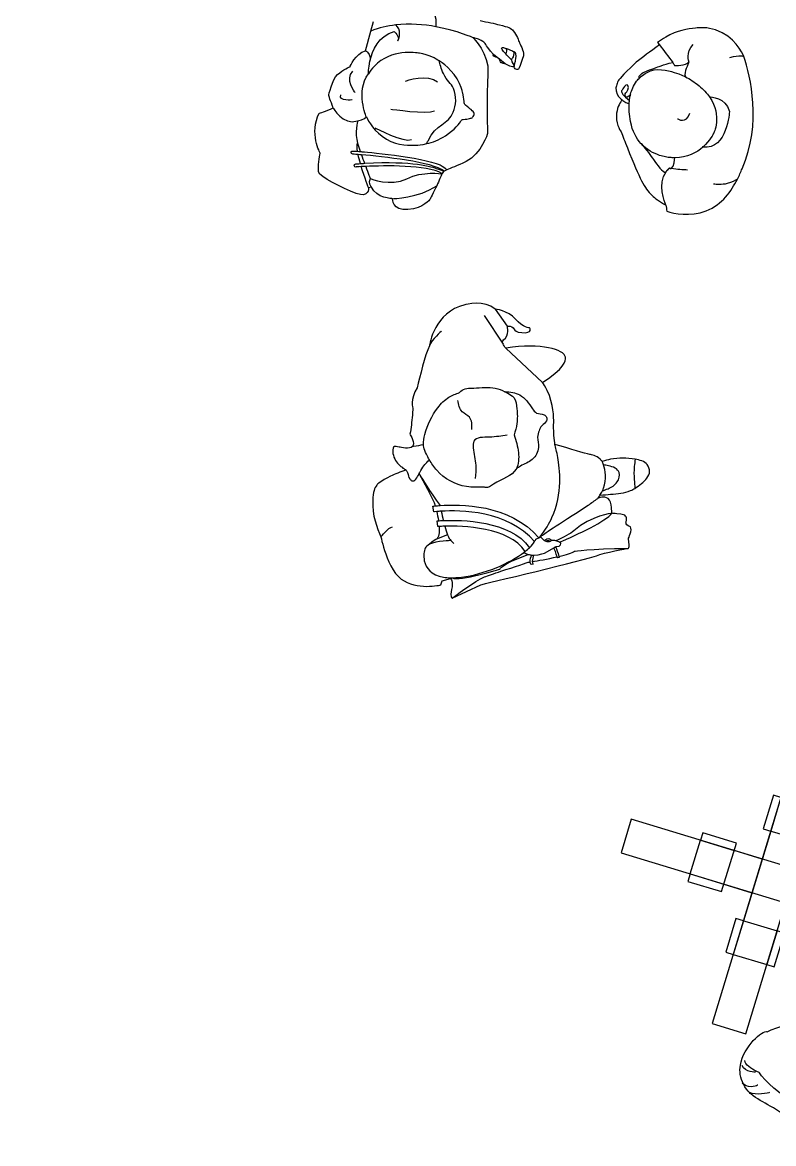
# Model space of a CAD drawing. Header units: millimetres. Extents: x 13722 to 114356, y -17117 to 61088.
# Drawn here: x 67890 to 69813, y 15059 to 17929 of the extents above; entities that cross this region are included whole.
import ezdxf

# ---------------------------------------------------------------- set-up
doc = ezdxf.new("R2010")
doc.units = ezdxf.units.MM
for name, color, linetype in [('01', 3, 'Continuous'), ('02', 250, 'Continuous'), ('03', 8, 'Continuous'), ('Toffu_Outline', 8, 'Continuous')]:
    doc.layers.add(name, color=color, linetype=linetype)

# ---------------------------------------------------------------- blocks, each defined once
blk = doc.blocks.new('2r2')
at = {"layer": 'Toffu_Outline'}
for points in [[(88457.7, -4532), (88489, -4575.9)], [(88430.2, -4548.7), (88478.2, -4621.5), (88478.2, -4621.5)], [(88485.3, -4631.7), (88579.2, -4719.6)], [(88344.9, -5124.7), (88352.6, -5131.7)]]:
    blk.add_lwpolyline(points, dxfattribs=at)
for points, knots in [([(88478.2, -4621.5), (88476.2, -4617.1), (88476.3, -4613.4), (88479.7, -4610.9), (88495.6, -4599.6), (88489, -4575.9), (88489, -4575.9), (88513.8, -4573.8), (88496.7, -4590.2), (88526.3, -4592.3), (88555.9, -4594.4), (88546.4, -4580.4), (88546.4, -4580.4), (88546.4, -4580.4), (88529.8, -4580), (88510.2, -4557.5), (88490.6, -4535), (88457.7, -4532), (88457.7, -4532), (88431.9, -4507.4), (88380.7, -4520.8), (88380.7, -4520.8), (88302.8, -4539.2), (88290.1, -4623.3), (88289.7, -4625.9)], [0, 0, 0, 0, 1, 1, 1, 2, 2, 2, 3, 3, 3, 4, 4, 4, 5, 5, 5, 6, 6, 6, 7, 7, 7, 8, 8, 8, 8]), ([(88320.8, -4588.2), (88320.8, -4588.2), (88296.1, -4610), (88289.7, -4625.9), (88289.8, -4625.9), (88289.7, -4625.9), (88289.7, -4626)], [0, 0, 0, 0, 1, 1, 1, 2, 2, 2, 2]), ([(88726.8, -5008.1), (88735.7, -5007.4), (88744.6, -5006.7), (88753.7, -5005.9), (88771.3, -5004.6), (88789.3, -5003.2), (88804.8, -4996.6), (88808.6, -4995), (88812.3, -4993.1), (88815.8, -4990.9), (88821.4, -4987.5), (88826.8, -4983.4), (88832.3, -4978.8), (88842.5, -4970.2), (88853, -4959.9), (88853.3, -4947.8), (88853.5, -4941.6), (88851.1, -4935), (88847.2, -4930.2), (88840.2, -4921.3), (88828.3, -4918.2), (88816.6, -4916.1), (88816.5, -4916.1), (88816.4, -4916.1), (88816.4, -4916.1), (88794.8, -4912.4), (88774.1, -4912.5), (88753.7, -4916.5), (88746.5, -4917.9), (88739.3, -4919.8), (88732.1, -4921.7), (88732.1, -4921.7), (88731.9, -4921.7), (88731.9, -4921.7), (88730.8, -4920.3), (88729, -4918.3), (88726.7, -4916.2), (88716.3, -4907.1), (88704.5, -4904.8), (88700.3, -4904), (88686, -4900.9), (88654.3, -4891.5), (88611.1, -4878.5), (88610.2, -4873.1), (88609.1, -4864.9), (88608.4, -4854.9), (88607.3, -4839.6), (88607.9, -4830.1), (88607.9, -4822.2), (88608, -4810.7), (88608, -4775.1), (88591.3, -4740.2), (88586.8, -4730.8), (88582.1, -4723.7), (88579.2, -4719.6), (88634.3, -4684), (88639.5, -4665.5), (88638, -4655.2), (88634.8, -4634.9), (88577.1, -4618.1), (88485.3, -4631.7), (88482.2, -4628.1), (88479.7, -4624.6), (88478.2, -4621.5)], [0, 0, 0, 0, 1, 1, 1, 2, 2, 2, 3, 3, 3, 4, 4, 4, 5, 5, 5, 6, 6, 6, 7, 7, 7, 8, 8, 8, 9, 9, 9, 10, 10, 10, 11, 11, 11, 12, 12, 12, 13, 13, 13, 14, 14, 14, 15, 15, 15, 16, 16, 16, 17, 17, 17, 18, 18, 18, 19, 19, 19, 20, 20, 20, 21, 21, 21, 21]), ([(88289.7, -4626), (88278.6, -4649.6), (88264.9, -4706.5), (88258.8, -4733.3), (88239.2, -4763), (88247.4, -4786.4), (88247.4, -4786.4), (88247.1, -4792), (88246.7, -4797.6), (88246.2, -4803.2), (88244.8, -4820.4), (88242.7, -4836.7), (88240.1, -4852), (88241.1, -4853.8), (88253.8, -4876.2), (88246.5, -4884.1), (88239.8, -4891.2), (88216.8, -4886.1), (88212, -4885.1), (88205.6, -4883.7), (88203.3, -4883.1), (88200.4, -4884), (88193.1, -4886.1), (88195.6, -4904.4), (88200.9, -4915.5), (88206.3, -4927), (88216.3, -4934.4), (88222.1, -4938.8), (88225.1, -4941), (88227.7, -4942.6), (88229.6, -4943.7), (88215, -4948.9), (88202, -4954.4), (88190.5, -4959.9), (88163.3, -4973), (88157.6, -4979.7), (88155.3, -4982.6), (88149.8, -4989.7), (88145.3, -5000), (88144.6, -5021.8), (88143.4, -5059.1), (88154.9, -5092.1), (88165.8, -5115.2), (88167.1, -5121.5), (88169.2, -5130.7), (88172.6, -5141.6), (88178.6, -5160.9), (88189.7, -5196.4), (88210.6, -5216.9), (88246.6, -5252.1), (88309.1, -5240.1), (88319, -5238.1), (88320.2, -5234.5), (88321.4, -5231), (88322.6, -5227.5), (88322.6, -5227.5), (88343.7, -5221.3), (88343.7, -5221.3), (88343.7, -5221.3), (88352, -5229.3), (88346.5, -5249.6), (88340.9, -5270), (88348.2, -5272.1), (88348.2, -5272.1), (88348.2, -5272.1), (88421.5, -5237.4), (88421.5, -5237.4), (88421.5, -5237.4), (88699.8, -5171.5), (88717.6, -5163.5), (88735.3, -5155.4), (88797.8, -5144.5), (88797.8, -5144.5), (88797.8, -5144.5), (88804.6, -5147.3), (88799, -5119.1), (88799, -5119.1), (88810.2, -5096.9), (88804.2, -5089.7), (88795.2, -5085.6), (88793, -5081.8), (88792.8, -5079), (88792.6, -5076.2), (88794.5, -5074.6), (88794.4, -5070.1), (88794.4, -5069), (88794.2, -5064.8), (88791.9, -5061.7), (88789.9, -5058.9), (88786.5, -5057.3), (88769.4, -5055.7), (88764, -5055.1), (88759.5, -5054.8), (88756.3, -5054.7), (88756.5, -5051), (88756.7, -5045.7), (88755.7, -5039.5), (88754.3, -5030.1), (88753, -5021.8), (88746.9, -5017), (88737.2, -5009.5), (88722.2, -5015.8), (88721, -5016.4), (88721.2, -5016), (88721.5, -5015.6), (88721.8, -5015.2), (88722.1, -5014.8), (88722.4, -5014.4), (88722.6, -5014)], [0, 0, 0, 0, 1, 1, 1, 2, 2, 2, 3, 3, 3, 4, 4, 4, 5, 5, 5, 6, 6, 6, 7, 7, 7, 8, 8, 8, 9, 9, 9, 10, 10, 10, 11, 11, 11, 12, 12, 12, 13, 13, 13, 14, 14, 14, 15, 15, 15, 16, 16, 16, 17, 17, 17, 18, 18, 18, 19, 19, 19, 20, 20, 20, 21, 21, 21, 22, 22, 22, 23, 23, 23, 24, 24, 24, 25, 25, 25, 26, 26, 26, 27, 27, 27, 28, 28, 28, 29, 29, 29, 30, 30, 30, 31, 31, 31, 32, 32, 32, 33, 33, 33, 34, 34, 34, 35, 35, 35, 36, 36, 36, 36]), ([(88366.6, -4745.8), (88367.6, -4744.5), (88368.8, -4743.2), (88370, -4742.1), (88378.7, -4734.4), (88391.2, -4734.5), (88403.2, -4734), (88422.6, -4733.2), (88440.9, -4730.9), (88458.4, -4734.6), (88466.8, -4736.4), (88475, -4739.5), (88483, -4743.4)], [0, 0, 0, 0, 1, 1, 1, 2, 2, 2, 3, 3, 3, 4, 4, 4, 4]), ([(88431, -4987.7), (88415.5, -4988.3), (88400, -4988.8), (88384.6, -4986.3), (88356, -4981.6), (88327.9, -4966.3), (88308.6, -4944.7), (88301.3, -4936.4), (88295.2, -4927.3), (88289.8, -4917.6), (88287.1, -4912.9), (88284.6, -4908), (88282.2, -4903.1), (88279.3, -4897.2), (88276.5, -4891.3), (88275.2, -4885.1), (88274.9, -4883.2), (88274.6, -4881.4), (88274.5, -4879.5), (88273.9, -4870.7), (88275.8, -4861.6), (88278.2, -4852.7), (88285, -4827.6), (88295.7, -4804.5), (88311.4, -4784.4), (88319.5, -4773.9), (88328.8, -4764.3), (88339.8, -4757.5), (88348.1, -4752.4), (88357.3, -4749), (88366.6, -4745.8)], [0, 0, 0, 0, 1, 1, 1, 2, 2, 2, 3, 3, 3, 4, 4, 4, 5, 5, 5, 6, 6, 6, 7, 7, 7, 8, 8, 8, 9, 9, 9, 10, 10, 10, 10]), ([(88483, -4743.4), (88483.1, -4743.3), (88483.1, -4743.3), (88483.1, -4743.3), (88496.7, -4744.1), (88509.9, -4745.7), (88520.9, -4751.6), (88534.5, -4759), (88544.5, -4773), (88553.7, -4787.1), (88556.7, -4791.5), (88559.5, -4796), (88564.2, -4798), (88569.6, -4800.5), (88577.5, -4799.9), (88583.2, -4802.5), (88586.3, -4803.8), (88588.8, -4806.1), (88589.9, -4809), (88590.9, -4811.7), (88590.7, -4814.9), (88589.6, -4817.6), (88587.4, -4823.2), (88581.3, -4826.3), (88577.2, -4830.7), (88574, -4834.3), (88572, -4838.8), (88570.3, -4843.4), (88568.4, -4848.7), (88566.9, -4854.1), (88566.8, -4859.6), (88566.5, -4868.5), (88569.5, -4877.5), (88568.9, -4886.6), (88568.2, -4897.9), (88561.9, -4909.3), (88553.2, -4916.8), (88544.2, -4924.5), (88532.8, -4928.2), (88522.7, -4933.9), (88519.1, -4935.9), (88515.7, -4938.1), (88512.4, -4940.5)], [0, 0, 0, 0, 1, 1, 1, 2, 2, 2, 3, 3, 3, 4, 4, 4, 5, 5, 5, 6, 6, 6, 7, 7, 7, 8, 8, 8, 9, 9, 9, 10, 10, 10, 11, 11, 11, 12, 12, 12, 13, 13, 13, 14, 14, 14, 14]), ([(88483.1, -4743.3), (88485.5, -4744.5), (88487.9, -4745.7), (88490.2, -4747), (88496, -4750.1), (88501.7, -4753.5), (88505.5, -4758.2), (88511.6, -4765.8), (88512.9, -4776.9), (88513.8, -4787.4), (88514.9, -4800.4), (88515.5, -4812.6), (88513.8, -4824.7), (88512.4, -4834.6), (88509.5, -4844.4), (88506.7, -4854.1)], [0, 0, 0, 0, 1, 1, 1, 2, 2, 2, 3, 3, 3, 4, 4, 4, 5, 5, 5, 5]), ([(88398.8, -4840.4), (88398.8, -4828.5), (88398.8, -4816.7), (88392.2, -4809), (88387.5, -4803.4), (88379.3, -4800.1), (88373.9, -4794.7), (88366.7, -4787.5), (88364.6, -4776.6), (88362.5, -4765.7)], [0, 0, 0, 0, 1, 1, 1, 2, 2, 2, 3, 3, 3, 3]), ([(88488.6, -4854.6), (88474.7, -4856.9), (88460.8, -4859.1), (88443.4, -4859.7), (88427.7, -4860.2), (88409, -4859.2), (88403.7, -4869.9), (88401.4, -4874.3), (88401.4, -4880.7), (88401.9, -4886.8), (88403.2, -4902.9), (88407.5, -4916.8), (88408.5, -4931.4), (88409.3, -4942.4), (88408.3, -4954), (88407.2, -4965.5)], [0, 0, 0, 0, 1, 1, 1, 2, 2, 2, 3, 3, 3, 4, 4, 4, 5, 5, 5, 5]), ([(88506.7, -4854.1), (88511.4, -4868.7), (88516.1, -4883.3), (88517.7, -4899.5), (88519.2, -4913.8), (88518.2, -4929.3), (88512.4, -4940.5), (88512.1, -4940.9), (88511.9, -4941.4), (88511.7, -4941.8), (88501.1, -4960), (88476.4, -4965.4), (88454.1, -4980.2), (88446.8, -4985), (88439.8, -4990.7), (88433.3, -4988.8), (88432.5, -4988.6), (88431.8, -4988.2), (88431, -4987.7)], [0, 0, 0, 0, 1, 1, 1, 2, 2, 2, 3, 3, 3, 4, 4, 4, 5, 5, 5, 6, 6, 6, 6]), ([(88570.2, -5117.5), (88587.5, -5097.4), (88597.6, -5078.7), (88603.4, -5065.8), (88632.1, -5002.9), (88623, -4941.4), (88618.2, -4911.6), (88615.9, -4897.4), (88613.1, -4886), (88611.1, -4878.5)], [0, 0, 0, 0, 1, 1, 1, 2, 2, 2, 3, 3, 3, 3]), ([(88274.5, -4879.5), (88266.1, -4880.9), (88257.7, -4882.3), (88249.5, -4883.6), (88248.5, -4883.8), (88247.5, -4883.9), (88246.5, -4884.1)], [0, 0, 0, 0, 1, 1, 1, 2, 2, 2, 2]), ([(88229.6, -4943.7), (88230.8, -4945.3), (88232.4, -4947.6), (88233.8, -4950.6), (88236.9, -4957.6), (88235.9, -4961.6), (88239.5, -4966.7), (88241, -4968.7), (88243, -4970.4), (88244.9, -4971.3), (88252.5, -4974.6), (88258.3, -4963.5), (88263.8, -4952.6), (88265.2, -4949.9), (88266.5, -4947.2), (88267.9, -4944.8), (88274.5, -4933), (88281.3, -4926.4), (88288.9, -4918.6), (88289.2, -4918.3), (88289.5, -4917.9), (88289.8, -4917.6)], [0, 0, 0, 0, 1, 1, 1, 2, 2, 2, 3, 3, 3, 4, 4, 4, 5, 5, 5, 6, 6, 6, 7, 7, 7, 7]), ([(88722.6, -5014), (88722.8, -5013.8), (88722.9, -5013.7), (88723, -5013.5), (88724.1, -5012), (88725.3, -5010.4), (88726.4, -5008.7), (88728.6, -5005.3), (88730.8, -5001.5), (88732.8, -4997.2), (88733.7, -4995.1), (88734.6, -4992.8), (88735.5, -4990.4), (88743.9, -4966.5), (88739.6, -4944.2), (88735.4, -4930.9), (88734.1, -4927), (88732.8, -4923.8), (88731.9, -4921.7)], [0, 0, 0, 0, 1, 1, 1, 2, 2, 2, 3, 3, 3, 4, 4, 4, 5, 5, 5, 6, 6, 6, 6]), ([(88732.8, -4997.2), (88737.5, -4995.6), (88742.2, -4993.8), (88746.9, -4991.8), (88755.9, -4987.8), (88764.7, -4983), (88770.4, -4974.5), (88775.3, -4967.3), (88778.1, -4957.6), (88775.6, -4950.4), (88772.4, -4940.6), (88759.6, -4935.6), (88747.8, -4932.9), (88743.5, -4932), (88739.4, -4931.4), (88735.4, -4930.9), (88735.4, -4930.9), (88735.3, -4931), (88735.3, -4931)], [0, 0, 0, 0, 1, 1, 1, 2, 2, 2, 3, 3, 3, 4, 4, 4, 5, 5, 5, 6, 6, 6, 6]), ([(88816.6, -4916.1), (88815.6, -4922.3), (88814.6, -4928.5), (88814, -4934.7), (88813, -4946), (88813.2, -4957.3), (88813.9, -4968.6), (88814.4, -4976.1), (88815.1, -4983.5), (88815.8, -4990.9)], [0, 0, 0, 0, 1, 1, 1, 2, 2, 2, 3, 3, 3, 3]), ([(88263.8, -4952.6), (88264.1, -4953.6), (88264.4, -4954.7), (88264.6, -4955.8), (88264.6, -4955.8), (88264.6, -4955.8), (88264.7, -4955.9)], [0, 0, 0, 0, 1, 1, 1, 2, 2, 2, 2]), ([(88264.6, -4955.8), (88264.6, -4955.8), (88264.6, -4955.8), (88264.7, -4955.9), (88264.8, -4956.1), (88265.1, -4956.6), (88265.6, -4957.5), (88271.1, -4967.2), (88299.1, -5016.6), (88304.6, -5036)], [0, 0, 0, 0, 1, 1, 1, 2, 2, 2, 3, 3, 3, 3]), ([(88559, -5127.1), (88490.6, -5046.7), (88367.3, -5046.3), (88320.1, -5049.4), (88315.4, -5049.7), (88311.4, -5050.1), (88308.4, -5050.4), (88303.9, -5050.9), (88301.4, -5051.2), (88301.2, -5051.3), (88301.2, -5051.3), (88299, -5036.7), (88299, -5036.7), (88299.6, -5036.6), (88301.5, -5036.3), (88304.6, -5036), (88307.7, -5035.6), (88312, -5035.2), (88317.3, -5034.8), (88365.5, -5031), (88495.8, -5030.1), (88570.2, -5117.5)], [0, 0, 0, 0, 1, 1, 1, 2, 2, 2, 3, 3, 3, 4, 4, 4, 5, 5, 5, 6, 6, 6, 7, 7, 7, 7]), ([(88559, -5127.1), (88560.4, -5124.9), (88561.6, -5122.7), (88562.5, -5120.5), (88564.5, -5120), (88567.3, -5119.2), (88570.2, -5117.5), (88571.7, -5116.6), (88573, -5115.7), (88574, -5114.9), (88575, -5114.1), (88575.8, -5113.3), (88576.3, -5112.8), (88576.6, -5112.4), (88576.9, -5112.1), (88576.9, -5112.1), (88578.8, -5110.1), (88614.6, -5086.6), (88696.1, -5034.1)], [0, 0, 0, 0, 1, 1, 1, 2, 2, 2, 3, 3, 3, 4, 4, 4, 5, 5, 5, 6, 6, 6, 6]), ([(88314.6, -5088.5), (88312.6, -5088.7), (88311.5, -5088.8), (88311.4, -5088.8), (88311.4, -5088.8), (88310, -5074.1), (88310, -5074.1), (88310.5, -5074.1), (88311.4, -5074), (88312.9, -5073.9), (88315.5, -5073.7), (88319.8, -5073.4), (88325.3, -5073.2), (88369.8, -5071.3), (88497.6, -5072.6), (88545.9, -5142.7)], [0, 0, 0, 0, 1, 1, 1, 2, 2, 2, 3, 3, 3, 4, 4, 4, 5, 5, 5, 5]), ([(88622.8, -5128.9), (88667.6, -5109.3), (88744.1, -5073.7), (88756.3, -5054.7), (88756.3, -5054.7), (88705.2, -5060.3), (88659.5, -5099.2), (88650.5, -5106.9), (88634.1, -5115.7), (88613.7, -5124.9)], [0, 0, 0, 0, 1, 1, 1, 2, 2, 2, 3, 3, 3, 3]), ([(88314.6, -5088.5), (88314.6, -5088.5), (88314.6, -5088.6), (88314.6, -5088.6), (88315.7, -5103.6), (88314.3, -5116.6), (88307.6, -5121.3)], [0, 0, 0, 0, 1, 1, 1, 2, 2, 2, 2]), ([(88534.7, -5152.5), (88492.9, -5089.4), (88374.3, -5086.6), (88329.1, -5087.9), (88322.6, -5088.1), (88317.6, -5088.3), (88314.6, -5088.6)], [0, 0, 0, 0, 1, 1, 1, 2, 2, 2, 2]), ([(88336.4, -5110), (88336.4, -5110), (88307.6, -5121.3), (88307.6, -5121.3), (88307.6, -5121.3), (88298.4, -5126), (88290.2, -5134), (88290.1, -5134), (88290, -5134.1), (88290, -5134.1), (88284.7, -5136.7), (88280.7, -5139.9), (88279, -5144), (88276.1, -5150.9), (88274, -5163.5), (88276.8, -5176.5)], [0, 0, 0, 0, 1, 1, 1, 2, 2, 2, 3, 3, 3, 4, 4, 4, 5, 5, 5, 5]), ([(88336.2, -5109.6), (88336.3, -5109.7), (88336.3, -5109.8), (88336.4, -5110), (88339.1, -5116.7), (88342, -5121.9), (88344.9, -5124.7), (88344.9, -5124.7), (88309.2, -5124.9), (88290, -5134.1)], [0, 0, 0, 0, 1, 1, 1, 2, 2, 2, 3, 3, 3, 3]), ([(88557.1, -5161.9), (88573.1, -5162.1), (88586.4, -5155.6), (88586.4, -5155.6), (88586.4, -5155.6), (88608.4, -5142.7), (88608.4, -5142.7), (88608.4, -5142.7), (88611, -5141.2), (88611, -5141.2), (88611.6, -5140.8), (88612.2, -5140.6), (88612.8, -5140.3), (88613.8, -5140), (88614.8, -5139.8), (88615.9, -5139.8), (88626.8, -5139.9), (88625.8, -5131), (88625.8, -5131), (88625.8, -5131), (88624.6, -5130.1), (88622.7, -5129), (88620.5, -5127.6), (88617.3, -5125.9), (88613.7, -5124.9), (88613.7, -5124.9), (88613.6, -5125), (88613.6, -5125), (88610.4, -5124.1), (88606.8, -5123.7), (88603.3, -5124.6), (88601.8, -5125), (88600.3, -5125.6), (88598.9, -5126.5), (88598.7, -5126.5), (88598.6, -5126.7), (88598.4, -5126.7), (88595.3, -5128.4), (88592.1, -5128.3), (88589, -5127.2), (88587.5, -5126.7), (88586, -5125.9), (88584.6, -5125), (88580.4, -5122.3), (88576.8, -5118.3), (88574.7, -5115.7)], [0, 0, 0, 0, 1, 1, 1, 2, 2, 2, 3, 3, 3, 4, 4, 4, 5, 5, 5, 6, 6, 6, 7, 7, 7, 8, 8, 8, 9, 9, 9, 10, 10, 10, 11, 11, 11, 12, 12, 12, 13, 13, 13, 14, 14, 14, 15, 15, 15, 15]), ([(88584.6, -5124.9), (88584.8, -5124.7), (88588.6, -5118.7), (88595.1, -5119.6), (88597.9, -5120), (88600.6, -5121.6), (88603.3, -5124.5)], [0, 0, 0, 0, 1, 1, 1, 2, 2, 2, 2]), ([(88598.4, -5126.6), (88596.7, -5125.1), (88595.3, -5124.6), (88594.4, -5124.5), (88591.6, -5124.1), (88589.6, -5126.4), (88589, -5127.2)], [0, 0, 0, 0, 1, 1, 1, 2, 2, 2, 2]), ([(88325.8, -5218.2), (88331.2, -5219.1), (88337.2, -5219.6), (88343.8, -5219.7), (88345.2, -5219.7), (88346.7, -5219.8), (88348.2, -5219.7), (88352.1, -5219.7), (88356.2, -5219.5), (88360.6, -5219.2), (88418.7, -5214.5), (88484.7, -5188.1), (88525.5, -5159.3)], [0, 0, 0, 0, 1, 1, 1, 2, 2, 2, 3, 3, 3, 4, 4, 4, 4]), ([(88348.1, -5219.9), (88365.9, -5230.4), (88471, -5197.1), (88471, -5197.1), (88471, -5197.1), (88468.5, -5188.1), (88542.8, -5159.8)], [0, 0, 0, 0, 1, 1, 1, 2, 2, 2, 2]), ([(88534.3, -5156.2), (88531.4, -5157.2), (88528.5, -5158.3), (88525.6, -5159.3), (88525.6, -5159.3), (88525.5, -5159.3), (88525.5, -5159.3)], [0, 0, 0, 0, 1, 1, 1, 2, 2, 2, 2]), ([(88525.6, -5159.3), (88527.7, -5157.8), (88529.8, -5156.2), (88531.9, -5154.6), (88532.8, -5153.9), (88533.7, -5153.2), (88534.7, -5152.5)], [0, 0, 0, 0, 1, 1, 1, 2, 2, 2, 2]), ([(88531.9, -5154.7), (88532.7, -5155.2), (88533.5, -5155.7), (88534.3, -5156.2), (88534.3, -5156.2), (88534.4, -5156.2), (88534.4, -5156.2), (88537.1, -5157.7), (88539.9, -5158.9), (88542.8, -5159.8), (88545.8, -5160.7), (88548.8, -5161.3), (88551.8, -5161.6), (88553.6, -5161.8), (88555.4, -5161.9), (88557.1, -5161.9)], [0, 0, 0, 0, 1, 1, 1, 2, 2, 2, 3, 3, 3, 4, 4, 4, 5, 5, 5, 5]), ([(88557.1, -5161.9), (88554.9, -5166.5), (88552.8, -5173), (88553.1, -5178.2), (88553.2, -5180.8), (88554, -5183.1), (88555.6, -5184.7), (88555.6, -5184.7), (88550.5, -5186), (88550.5, -5186), (88548.8, -5184.1), (88548, -5181.7), (88547.8, -5179.1), (88547.3, -5173.1), (88549.9, -5166), (88551.8, -5161.6)], [0, 0, 0, 0, 1, 1, 1, 2, 2, 2, 3, 3, 3, 4, 4, 4, 5, 5, 5, 5]), ([(88612.8, -5140.3), (88615.7, -5147), (88618.5, -5155.2), (88621.3, -5165.1), (88621.6, -5166), (88621.8, -5166.8), (88622, -5167.7), (88622, -5167.7), (88617.3, -5169), (88617.3, -5169), (88617, -5168), (88616.8, -5167.1), (88616.5, -5166.2), (88613.7, -5156.2), (88610.9, -5148.5), (88608.4, -5142.7)], [0, 0, 0, 0, 1, 1, 1, 2, 2, 2, 3, 3, 3, 4, 4, 4, 5, 5, 5, 5]), ([(88621.4, -5165.1), (88639.4, -5161), (88655, -5156.4), (88661, -5152), (88661, -5152), (88700.2, -5145.2), (88797.8, -5144.5)], [0, 0, 0, 0, 1, 1, 1, 2, 2, 2, 2]), ([(88348.2, -5272.1), (88348.2, -5272.1), (88407.7, -5225.8), (88431, -5217.3), (88439.1, -5214.4), (88455.3, -5209), (88473, -5203), (88506, -5192.1), (88544.1, -5179.6), (88544.1, -5179.6), (88544.1, -5179.6), (88545.4, -5179.4), (88547.6, -5179.1)], [0, 0, 0, 0, 1, 1, 1, 2, 2, 2, 3, 3, 3, 4, 4, 4, 4])]:
    blk.add_open_spline(points, degree=3, knots=knots, dxfattribs=at)
for points in [[(88265.6, -4957.5), (88270.2, -4965.2), (88290.2, -4998.2), (88317.3, -5034.6)], [(88696.1, -5034.1), (88704.4, -5028.2), (88712.6, -5022.3), (88721, -5016.4)], [(88308.4, -5050.4), (88310, -5057.4), (88311.6, -5065.4), (88312.8, -5073.4)], [(88320.2, -5049.5), (88321.7, -5057), (88323.4, -5065.2), (88325.3, -5073.2)], [(88165.8, -5115.2), (88165.8, -5115.2), (88184.9, -5090.7), (88195.2, -5089.2)], [(88329.1, -5087.9), (88331.3, -5095.9), (88333.7, -5103.4), (88336.2, -5109.6)], [(88545.9, -5142.7), (88551.4, -5137.5), (88555.8, -5132.2), (88559, -5127.1)], [(88534.7, -5152.5), (88538.7, -5149.3), (88542.5, -5146), (88545.9, -5142.7)], [(88276.8, -5176.6), (88280.6, -5194.3), (88293.4, -5212.7), (88325.8, -5218.2)], [(88553.1, -5178.2), (88566.5, -5176), (88592.8, -5171.6), (88616.3, -5166.3)]]:
    blk.add_open_spline(points, degree=3, dxfattribs=at)
blk = doc.blocks.new('90_90')
at = {"layer": '02'}
for p, q in [((12638.8, -431.1), (12618.8, -431.1)), ((12618.8, -431.1), (12618.8, -521.1)), ((12638.8, -431.1), (12638.8, -521.1)), ((12638.8, -431.1), (12728.8, -431.1)), ((12728.8, -431.1), (12728.8, -521.1)), ((12748.8, -431.1), (12728.8, -431.1)), ((12748.8, -521.1), (12748.8, -431.1)), ((12618.8, -521.1), (12748.8, -521.1)), ((12638.8, -521.1), (12638.8, -596.1)), ((12728.8, -596.1), (12728.8, -521.1)), ((12473.8, -576.1), (12473.8, -596.1)), ((12563.8, -576.1), (12473.8, -576.1)), ((12563.8, -596.1), (12473.8, -596.1)), ((12473.8, -596.1), (12473.8, -686.1)), ((12563.8, -596.1), (12563.8, -576.1)), ((12563.8, -596.1), (12563.8, -606.1)), ((12803.8, -596.1), (12563.8, -596.1)), ((12803.8, -576.1), (12803.8, -596.1)), ((12893.8, -576.1), (12803.8, -576.1)), ((12893.8, -596.1), (12803.8, -596.1)), ((12803.8, -596.1), (12803.8, -606.1)), ((12893.8, -596.1), (12893.8, -576.1)), ((12893.8, -596.1), (12893.8, -686.1)), ((12563.8, -606.1), (12563.8, -686.1)), ((12803.8, -606.1), (12803.8, -686.1)), ((12563.8, -686.1), (12473.8, -686.1)), ((12473.8, -686.1), (12473.8, -706.1)), ((12563.8, -706.1), (12563.8, -686.1)), ((12563.8, -686.1), (12803.8, -686.1)), ((12638.8, -686.1), (12638.8, -761.1)), ((12728.8, -761.1), (12728.8, -686.1)), ((12893.8, -686.1), (12803.8, -686.1)), ((12803.8, -686.1), (12803.8, -706.1)), ((12893.8, -706.1), (12893.8, -686.1)), ((12473.8, -706.1), (12563.8, -706.1)), ((12803.8, -706.1), (12893.8, -706.1)), ((12618.8, -761.1), (12618.8, -851.1)), ((12618.8, -761.1), (12748.8, -761.1)), ((12638.8, -761.1), (12638.8, -851.1)), ((12728.8, -761.1), (12728.8, -851.1)), ((12748.8, -851.1), (12748.8, -761.1)), ((12618.8, -851.1), (12638.8, -851.1)), ((12638.8, -851.1), (12728.8, -851.1)), ((12728.8, -851.1), (12748.8, -851.1))]:
    blk.add_line(p, q, dxfattribs=at)
for points in [[(12728.8, -596.1), (12638.8, -596.1)], [(12638.8, -686.1), (12728.8, -686.1)]]:
    blk.add_lwpolyline(points, dxfattribs=at)
blk = doc.blocks.new('RW')
at = {"layer": '02'}
blk.add_lwpolyline([(89978.5, -23133.9), (90064.6, -23160), (90727.4, -20978.5), (90641.3, -20952.3)], close=True, dxfattribs=at)
blk.add_lwpolyline([(91644.7, -23274.2), (91670.8, -23188.1), (89771.5, -22611.1), (89745.4, -22697.2), (91644.7, -23274.2)], dxfattribs=at)
at = {"layer": '02', "rotation": 73.10102855420456}
blk.add_blockref('90_90', (85836, -34718.7), dxfattribs=at)
blk = doc.blocks.new('FWFW')
at = {"layer": 'Toffu_Outline'}
for points in [[(104141.6, -5707.6), (104149.3, -5659), (104198.7, -5616.6), (104210.1, -5621.6)], [(104210.1, -5621.6), (104214.1, -5619.5), (104219.1, -5617.1), (104225.1, -5614.9)], [(104225.1, -5614.9), (104231, -5612.6), (104237.8, -5610.4), (104245.5, -5608.7)], [(104141.3, -5731.2), (104140.1, -5723.3), (104140.3, -5715.4), (104141.6, -5707.6)], [(104180.4, -5725.5), (104180.4, -5725.5), (104154.1, -5726.2), (104146.1, -5708.4)], [(104181.7, -5722.4), (104170.6, -5716.7), (104152.8, -5706), (104152.7, -5695.7)], [(104149.4, -5755.7), (104145.8, -5748.6), (104142.7, -5740.3), (104141.3, -5731.2)], [(104190.4, -5726.6), (104190.4, -5726.6), (104186.7, -5725.1), (104181.7, -5722.4)], [(104258.9, -5791.7), (104257.1, -5790.3), (104199.6, -5746.3), (104190.4, -5726.6)], [(104149.4, -5755.7), (104148.6, -5755.1), (104147.8, -5754.4), (104147, -5753.6)], [(104164.9, -5777.5), (104160.5, -5772.9), (104154.4, -5765.4), (104149.4, -5755.7)], [(104186.1, -5758.2), (104186.1, -5758.2), (104167.5, -5770.1), (104149.4, -5755.7)], [(104164.9, -5777.5), (104164.7, -5777.4), (104164.6, -5777.4), (104164.5, -5777.3)], [(104168.6, -5781), (104167.6, -5780.2), (104166.3, -5779), (104164.9, -5777.5)], [(104215.7, -5777.7), (104215.7, -5777.7), (104180.1, -5786), (104164.9, -5777.5)], [(104218.1, -5812.1), (104201.1, -5802.5), (104183.4, -5793.7), (104168.6, -5781)], [(104279.1, -5855.4), (104260.5, -5838.7), (104239.8, -5824.5), (104218.1, -5812.1)]]:
    blk.add_open_spline(points, degree=3, dxfattribs=at)

msp = doc.modelspace()

# ---------------------------------------------------------------- hatches: boundary and pattern name
at = {"layer": '01', "lineweight": -2, "true_color": 0x999b37}
h = msp.add_hatch(dxfattribs=at)
h.set_pattern_fill('AR-SAND', color=55, scale=5)
h.set_pattern_definition([(37.5, (-19358.14, 21727.48), (-8.00016, 244.7066), [0, -193.04, 0, -215.9, 0, -206.375]), (7.5, (-19358.14, 21727.48), (224.7616, 358.4126), [0, -104.14, 0, -173.99, 0, -66.675]), (327.5, (-19514.35, 21727.48), (395.4962, 0.7186), [0, -63.5, 0, -228.6, 0, -298.45]), (317.5, (-19514.35, 21727.48), (381.7782, 111.4647), [0, -31.75, 0, -149.86, 0, -171.45])])
h.paths.add_polyline_path([(70453.8, 12983.3), (70453.8, 10764.6), (72599.6, 10043.3), (76293.8, 10043.3), (76293.8, 12983.3)], flags=17)
h.paths.add_polyline_path([(70453.8, 22943.3), (70453.8, 20883.3), (72903.8, 20883.3), (72903.8, 22943.3)], flags=17)
h.paths.add_polyline_path([(79063.8, 14353.3), (79063.8, 12513.3), (81313.8, 12513.3), (81313.8, 14353.3)], flags=17)
h.paths.add_polyline_path([(66994.8, 20603.3, 0.409585), (64324.8, 23223.3), (62204.1, 23223.3), (62204.1, 7963.3), (62204.1, 6963.3), (83214.7, 6963.3), (83214.7, 23223.3), (77183.8, 23223.3), (77183.8, 20603.3), (78783.8, 20603.3), (78783.8, 19033.3), (81593.8, 19033.3), (81593.8, 14633.3), (81593.8, 12233.3), (81593.8, 7963.3), (72553.8, 7963.3), (64324.8, 10463.3), (64324.8, 13163.3), (64324.8, 15543.3), (66994.8, 15543.3)])

# ---------------------------------------------------------------- linework, layer by layer
at = {"layer": 'Toffu_Outline'}
for p, q in [((69105.5, 17839.3), (69095.7, 17847.1)), ((69110.8, 17835), (69105.5, 17839.3)), ((69125.4, 17823.5), (69110.8, 17835))]:
    msp.add_line(p, q, dxfattribs=at)
for points in [[(68880, 17973.9), (68928.7, 17966.6), (68949.5, 17976.3), (68948.5, 17918.6)], [(68781.9, 17907.3), (68781.9, 17907.3), (68788.5, 17931.7), (68788.5, 17931.7)], [(68845.4, 17922.8), (68824.1, 17920.5), (68802.7, 17915.6), (68781.9, 17907.3)], [(68948.5, 17918.2), (68917.5, 17923.9), (68881.7, 17927), (68845.4, 17922.8)], [(68851.6, 17883.5), (68854, 17889.2), (68861.8, 17911.2), (68845.4, 17922.8)], [(69043.6, 17890), (69043.6, 17890), (69003.7, 17908.1), (68948.5, 17918.2)], [(69061.4, 17934.1), (69081.1, 17930.3), (69098, 17926.4), (69111.4, 17923.1)], [(69111.4, 17923.1), (69133.9, 17917.4), (69140.5, 17914.8), (69146.4, 17907.9)], [(69612.5, 17914.6), (69593.2, 17913.2), (69565.3, 17908.4), (69536.7, 17892)], [(69664.2, 17910.2), (69643.1, 17917.1), (69624.3, 17916.2), (69612.5, 17914.6)], [(69736.6, 17841.9), (69732.8, 17850.6), (69712.4, 17894.3), (69664.2, 17910.2)], [(68768.1, 17856.5), (68768.1, 17856.5), (68781.9, 17907.3), (68781.9, 17907.3)], [(68779.6, 17830.3), (68785.6, 17858.1), (68801.3, 17895.1), (68841.7, 17905.8)], [(68841.7, 17905.8), (68841.7, 17905.8), (68855.5, 17894.2), (68851.6, 17883.5)], [(68851, 17882.1), (68851, 17882.1), (68851.1, 17882.2), (68851.1, 17882.3)], [(68851.1, 17882.3), (68851.2, 17882.5), (68851.3, 17882.8), (68851.5, 17883.3)], [(68851.5, 17883.3), (68851.5, 17883.3), (68851.6, 17883.4), (68851.6, 17883.5)], [(69048.3, 17889.4), (69046.6, 17889.7), (69045, 17889.9), (69043.6, 17890)], [(69043.6, 17890), (69043.6, 17890), (69085.2, 17848.4), (69081.6, 17800.4)], [(69054.4, 17887.6), (69052.7, 17888.2), (69050.6, 17888.9), (69048.3, 17889.4)], [(69068.6, 17880.6), (69063.4, 17884.2), (69056.9, 17886.6), (69054.4, 17887.6)], [(69088.3, 17856), (69074.8, 17872.5), (69075.9, 17875.7), (69068.6, 17880.6)], [(69146.4, 17907.9), (69154.6, 17898.2), (69161.1, 17880.1), (69161.1, 17880.1)], [(69161.1, 17880.1), (69163, 17876.7), (69165.5, 17871.6), (69167.9, 17865.1)], [(69536.7, 17892), (69528.7, 17887.5), (69521.7, 17882.6), (69515.6, 17877.7)], [(68728.7, 17815.8), (68728.7, 17815.8), (68742.2, 17850), (68768.1, 17856.5)], [(68768.1, 17856.5), (68770.5, 17855.7), (68772.2, 17854.4), (68773.4, 17853.3)], [(68773.4, 17853.3), (68781.7, 17845.9), (68779.8, 17831.9), (68779.6, 17830.3)], [(68906.2, 17850.5), (68897.4, 17852), (68833.5, 17862.1), (68790.9, 17817.4)], [(69092.6, 17850.8), (69090.9, 17852.9), (69089.1, 17855.1), (69088.3, 17856)], [(69095.7, 17847.1), (69095.7, 17847.1), (69094.3, 17848.8), (69092.6, 17850.8)], [(69127, 17848.6), (69118.6, 17857.6), (69113.2, 17865), (69119, 17865.1)], [(69119, 17865.1), (69121.4, 17865.1), (69124.9, 17864.2), (69128.7, 17862.9)], [(69127, 17848.6), (69127.8, 17849.5), (69128.7, 17850.8), (69129.3, 17852.5)], [(69128.7, 17862.9), (69135.9, 17860.4), (69144.2, 17856.3), (69148.1, 17854.4)], [(69129.3, 17852.5), (69130.8, 17856.9), (69129.4, 17861.2), (69128.7, 17862.9)], [(69128.7, 17862.9), (69128.7, 17862.9), (69128.7, 17862.9), (69128.7, 17862.9)], [(69148.1, 17854.4), (69147.1, 17854.3), (69148.3, 17847.3), (69146.2, 17841.4)], [(69149.7, 17853.6), (69148.1, 17854.4), (69148.1, 17854.4), (69148.1, 17854.4)], [(69150.3, 17853.3), (69150.2, 17853.3), (69150.1, 17853.3), (69149.7, 17853.6)], [(69153.2, 17848.5), (69152.5, 17851.3), (69150.9, 17853), (69150.3, 17853.3)], [(69167.9, 17865.1), (69171, 17856.7), (69172.7, 17852.1), (69172.5, 17846)], [(69520.4, 17871.7), (69496.3, 17855), (69476.4, 17839.8), (69460.9, 17827.2)], [(69515.6, 17877.7), (69515.6, 17877.7), (69520.4, 17871.7), (69520.4, 17871.7)], [(69520.4, 17871.7), (69531.7, 17856.7), (69543, 17841.7), (69554.3, 17826.7)], [(69595.8, 17828.7), (69595.8, 17828.7), (69586.9, 17851.8), (69606.5, 17872.9)], [(68775.8, 17797.4), (68775.8, 17797.4), (68775.6, 17811.9), (68779.6, 17830.3)], [(68957, 17830.8), (68948.5, 17836.2), (68930.7, 17846.3), (68906.2, 17850.5)], [(69008.9, 17772.9), (68994.1, 17806.7), (68960.2, 17828.8), (68957, 17830.8)], [(68967.6, 17798.4), (68961.4, 17811.2), (68958.5, 17822.8), (68957, 17830.8)], [(69094.8, 17844.5), (69094.8, 17845.3), (69095.7, 17847.1), (69095.7, 17847.1)], [(69105.5, 17839.3), (69100.6, 17841.6), (69095.2, 17841.6), (69094.8, 17844.5)], [(69110.8, 17835), (69109.4, 17837), (69107.5, 17838.4), (69105.5, 17839.3)], [(69115.2, 17826.3), (69112, 17828.8), (69113.6, 17831.2), (69110.8, 17835)], [(69125.9, 17823.3), (69125.8, 17823.3), (69125.6, 17823.4), (69125.4, 17823.5)], [(69148.2, 17816.2), (69148.2, 17816.2), (69144.7, 17812.1), (69125.9, 17823.3)], [(69139.8, 17835.1), (69135.5, 17839.6), (69130.9, 17844.3), (69127, 17848.6)], [(69141.4, 17833.3), (69140.9, 17833.9), (69140.4, 17834.4), (69139.8, 17835.1)], [(69141.4, 17833.3), (69140.6, 17826.5), (69149.4, 17820.3), (69148.6, 17817)], [(69146.2, 17841.4), (69144.4, 17836.1), (69141.9, 17836.8), (69141.4, 17833.3)], [(69148.6, 17817), (69149.4, 17819.4), (69152, 17829.7), (69152, 17829.7)], [(69152, 17829.7), (69152, 17829.7), (69154.9, 17842.1), (69153.2, 17848.5)], [(69167.4, 17828.9), (69161.6, 17812.4), (69160.4, 17809.1), (69157.5, 17808.6)], [(69172.5, 17846), (69172.5, 17843.4), (69172.1, 17842.1), (69167.4, 17828.9)], [(69460.9, 17827.2), (69460.9, 17827.2), (69448.4, 17817.1), (69419.7, 17785.7)], [(69524.7, 17818.6), (69531.7, 17820.9), (69541.7, 17824), (69554.3, 17826.7)], [(69554.3, 17826.7), (69555.8, 17824.3), (69557.4, 17821.9), (69558.9, 17819.4)], [(69558.9, 17819.4), (69558.9, 17819.4), (69589.1, 17816.6), (69595.8, 17828.7)], [(69595.8, 17828.7), (69594.7, 17820.3), (69582, 17804.8), (69586.8, 17789.8)], [(69736.6, 17841.9), (69736.6, 17841.9), (69727.3, 17845.4), (69699.8, 17839.1)], [(69732.2, 17554.8), (69783.4, 17671.5), (69752.9, 17791.3), (69736.6, 17841.9)], [(68674, 17742.5), (68674, 17742.5), (68682.6, 17783.5), (68696.6, 17796.1)], [(68696.6, 17796.1), (68710.8, 17808.7), (68728.7, 17815.8), (68728.7, 17815.8)], [(68741.4, 17750.3), (68741.4, 17750.3), (68714.8, 17783.8), (68735.9, 17804.5)], [(68770.5, 17687.3), (68770.5, 17687.3), (68742.1, 17752.6), (68775.8, 17797.4)], [(68790.9, 17817.4), (68783.9, 17810.1), (68779, 17802.8), (68775.8, 17797.4)], [(68870.6, 17779.2), (68870.6, 17779.2), (68928.9, 17800), (68952.5, 17776.9)], [(68993.3, 17760.3), (68986.9, 17773.9), (68977.5, 17778.5), (68967.6, 17798.4)], [(69081.6, 17800.4), (69077.9, 17752.5), (69080.4, 17645), (69080.4, 17645)], [(69148.4, 17816.4), (69148.4, 17816.3), (69148.3, 17816.2), (69148.2, 17816.2)], [(69149.4, 17813), (69148.7, 17814.2), (69148.4, 17815.4), (69148.2, 17816.2)], [(69148.5, 17816.5), (69148.5, 17816.5), (69148.4, 17816.4), (69148.4, 17816.4)], [(69148.6, 17817), (69148.6, 17816.8), (69148.6, 17816.7), (69148.5, 17816.5)], [(69157.5, 17808.6), (69154.9, 17808.1), (69151.2, 17809.9), (69149.4, 17813)], [(69468.9, 17791.4), (69472.1, 17797.8), (69478.2, 17800.7), (69481.6, 17802.3)], [(69484.1, 17797.7), (69478.1, 17793.4), (69472.4, 17788.7), (69469.9, 17787.4)], [(69481.6, 17802.3), (69491.3, 17806.8), (69499.8, 17809.5), (69506, 17811.6)], [(69488.1, 17800.4), (69487.2, 17799.8), (69485.8, 17798.9), (69484.1, 17797.7)], [(69559, 17800.6), (69542.4, 17805.3), (69510.1, 17814.4), (69488.1, 17800.4)], [(69506, 17811.6), (69517, 17815.4), (69515.8, 17815.5), (69524.7, 17818.6)], [(69586, 17790.2), (69575.2, 17795.6), (69565.7, 17798.7), (69559, 17800.6)], [(69017.2, 17748.1), (69017.2, 17748.1), (69015, 17759), (69008.9, 17772.9)], [(69411.1, 17770.5), (69410.3, 17768.3), (69406.5, 17757.2), (69412.1, 17745.5)], [(69413.3, 17776.4), (69412.2, 17774.1), (69411.5, 17772), (69411.1, 17770.5)], [(69419.7, 17785.7), (69418.4, 17784.3), (69415.6, 17781.2), (69413.3, 17776.4)], [(69437.8, 17769.2), (69433.8, 17770.3), (69428.3, 17762), (69426.6, 17759.3)], [(69435.2, 17749.9), (69435.2, 17749.9), (69444.7, 17761.6), (69439.6, 17767.9)], [(69439.6, 17767.9), (69439.3, 17768.2), (69438.8, 17769), (69437.8, 17769.2)], [(69446.6, 17746), (69449, 17755.5), (69453.2, 17767.3), (69462.1, 17778.8)], [(69462.1, 17778.8), (69465.1, 17782.5), (69467.9, 17785.4), (69469.9, 17787.3)], [(69468.2, 17789.7), (69468.3, 17790.1), (69468.6, 17790.7), (69468.9, 17791.4)], [(69468.3, 17788.5), (69468.3, 17789), (69468.2, 17789.4), (69468.2, 17789.7)], [(69468.6, 17787), (69468.6, 17787.1), (69468.5, 17787.6), (69468.3, 17788.5)], [(69469.9, 17787.3), (69469.2, 17787), (69468.8, 17786.8), (69468.6, 17787)], [(69469.9, 17787.4), (69469.9, 17787.3), (69469.9, 17787.3), (69469.9, 17787.3)], [(69586.8, 17789.8), (69586.8, 17789.8), (69586, 17790.2), (69586, 17790.2)], [(69586.8, 17789.8), (69598.3, 17784.4), (69610, 17777.1), (69621.7, 17767.4)], [(69621.7, 17767.4), (69633.2, 17757.9), (69641.9, 17748.2), (69648.4, 17738.6)], [(68685.6, 17710.9), (68678.5, 17728.4), (68674, 17742.5), (68674, 17742.5)], [(68734.4, 17730.9), (68734.4, 17730.9), (68699.1, 17726.7), (68704.8, 17743.9)], [(68992.9, 17699.7), (68999.4, 17715.8), (69002.4, 17740.6), (68993.3, 17760.3)], [(69020.9, 17724.5), (69021.2, 17727.6), (69019.9, 17734.5), (69017.2, 17748.1)], [(69412.1, 17745.5), (69416, 17737.3), (69422.3, 17733), (69425, 17731.5)], [(69426.6, 17759.3), (69425.1, 17757.1), (69424.1, 17755.1), (69423.5, 17753.8)], [(69423.5, 17753.8), (69423.6, 17753), (69423.7, 17751.6), (69424.2, 17749.9)], [(69424.2, 17749.9), (69424.9, 17747.6), (69426.1, 17745.7), (69427.7, 17743.8)], [(69427.7, 17743.8), (69430.5, 17740.6), (69436, 17735.4), (69443.6, 17729.6)], [(69434.1, 17738.7), (69429.8, 17743.6), (69435.2, 17749.9), (69435.2, 17749.9)], [(69446.6, 17746), (69446.6, 17746), (69438.5, 17733.9), (69434.1, 17738.7)], [(69443.6, 17729.6), (69443.9, 17732.5), (69444.3, 17734.8), (69444.6, 17736.4)], [(69444.6, 17736.4), (69445.1, 17739.2), (69445.7, 17742.4), (69446.6, 17746)], [(69648.5, 17738.6), (69682.4, 17689.4), (69658.7, 17644.5), (69658.7, 17644.5)], [(68649.8, 17696.9), (68649.8, 17696.9), (68666.8, 17700.7), (68685.6, 17710.9)], [(68685.6, 17710.9), (68685.6, 17710.9), (68709, 17665.7), (68747.7, 17677)], [(68833.2, 17707.2), (68833.2, 17707.2), (68925.6, 17693.9), (68944.5, 17702.6)], [(69021.4, 17720.9), (69020.7, 17722.5), (69020.8, 17724.1), (69020.9, 17724.5)], [(69024.4, 17717.9), (69023.4, 17718.5), (69022.1, 17719.4), (69021.4, 17720.9)], [(69425, 17731.5), (69420.8, 17726.1), (69412.9, 17714.1), (69410.8, 17696.9)], [(69425, 17731.5), (69427.7, 17729.3), (69430.9, 17726.9), (69434.7, 17724.7)], [(69434.7, 17724.7), (69437.6, 17723), (69440.4, 17721.6), (69442.9, 17720.5)], [(69446.5, 17675.4), (69442.9, 17693.5), (69442.5, 17709.2), (69443, 17720.5)], [(69443, 17720.5), (69443.1, 17724), (69443.3, 17727), (69443.6, 17729.6)], [(68652.4, 17594.2), (68652.4, 17594.2), (68623.8, 17646.3), (68649.8, 17696.9)], [(68747.7, 17677), (68747.7, 17677), (68768.1, 17681.9), (68770.5, 17687.3)], [(68770.5, 17687.3), (68775.6, 17676.2), (68790.1, 17648.9), (68821.7, 17630.8)], [(68928.2, 17626.6), (68948.2, 17668.8), (68980.5, 17668.8), (68992.9, 17699.7)], [(69012.3, 17676.6), (69012.4, 17676.9), (69012.9, 17678.7), (69014.6, 17679.9)], [(69014.6, 17679.9), (69015.8, 17680.9), (69017.2, 17681), (69018.1, 17681)], [(69018.1, 17681), (69024.8, 17681.6), (69030.3, 17682.5), (69034.4, 17683.4)], [(69034.4, 17683.4), (69038.1, 17684.1), (69040.3, 17684.7), (69042.3, 17686.7)], [(69042.3, 17686.7), (69044.6, 17688.9), (69046.6, 17692.8), (69046, 17696.6)], [(69410.8, 17696.9), (69407.8, 17672.5), (69418.8, 17654.3), (69422.2, 17649.1)], [(69566.9, 17682.7), (69566.9, 17682.7), (69589.7, 17667.7), (69598, 17697.1)], [(69699.6, 17701.7), (69699.6, 17701.7), (69693.9, 17602.5), (69631.9, 17610.4)], [(68747.7, 17677), (68747.7, 17677), (68740, 17646.4), (68747.8, 17619.9)], [(68792.6, 17659.2), (68792.6, 17659.2), (68867.9, 17621), (68885.9, 17629.3)], [(68973, 17639.2), (68995.1, 17653.5), (69011.3, 17673.3), (69012.3, 17676.6)], [(69473.2, 17619.5), (69461.2, 17632.7), (69451.3, 17650.8), (69446.5, 17675.4)], [(68821.7, 17630.8), (68853, 17612.8), (68882.8, 17614.4), (68897.9, 17615.1)], [(68924.9, 17619.1), (68938.9, 17622.3), (68956.2, 17628.3), (68973, 17639.2)], [(68924.9, 17619.1), (68925.6, 17620.8), (68926.7, 17623.5), (68928.2, 17626.6)], [(69080.4, 17645), (69080.4, 17645), (69065.4, 17593.5), (69025.6, 17573.4)], [(69422.2, 17649.1), (69426.5, 17638.1), (69431.9, 17624.3), (69438.3, 17608.5)], [(69658.7, 17644.5), (69658.7, 17644.5), (69650.2, 17626.8), (69631.9, 17610.4)], [(68648.2, 17546.6), (68647.1, 17559.2), (68649.3, 17586.9), (68652.4, 17594.2)], [(68735.4, 17592.2), (68732.8, 17592.3), (68731.1, 17594.8), (68731.5, 17597)], [(68747.7, 17599.4), (68746.3, 17608.5), (68746.1, 17615.9), (68747.8, 17619.9)], [(68747.7, 17599.3), (68747.7, 17599.3), (68747.7, 17599.3), (68747.7, 17599.4)], [(68747.7, 17599.4), (68749.7, 17599.2), (68752, 17599.1), (68754.8, 17598.8)], [(68747.8, 17619.9), (68749.5, 17614.3), (68752, 17606.9), (68754.8, 17598.8)], [(68754.8, 17598.8), (68754.8, 17598.7), (68754.8, 17598.7), (68754.8, 17598.7)], [(68754.8, 17598.8), (68754.8, 17598.8), (68754.8, 17598.8), (68754.8, 17598.8)], [(68754.8, 17598.8), (68756.2, 17598.6), (68757.6, 17598.6), (68759.1, 17598.4)], [(68759.1, 17598.4), (68759.1, 17598.4), (68914, 17585.1), (68958.9, 17564.4)], [(68897.9, 17615.1), (68901.7, 17615.4), (68911.8, 17616), (68924.9, 17619.1)], [(69438.3, 17608.5), (69471.2, 17526.3), (69481.1, 17505.9), (69501.3, 17486.8)], [(69473.2, 17619.5), (69473.2, 17619.4), (69473.3, 17619.3), (69473.4, 17619.3)], [(69520.8, 17589), (69505.8, 17594), (69488.1, 17603), (69473.4, 17619.3)], [(69473.4, 17619.3), (69487.6, 17602.3), (69498.3, 17588.1), (69505.3, 17578.2)], [(69631.9, 17610.4), (69615.7, 17595.9), (69592, 17582.5), (69559.7, 17582.7)], [(69631.9, 17610.4), (69631.3, 17610.4), (69630.8, 17610.5), (69630.2, 17610.6)], [(68749.2, 17591.1), (68740.8, 17591.8), (68735.8, 17592.2), (68735.4, 17592.2)], [(68739, 17562.9), (68738.8, 17565.1), (68740.7, 17567.3), (68743.1, 17567.1)], [(68749.2, 17591.1), (68749.2, 17591.2), (68749.2, 17591.2), (68749.2, 17591.3)], [(68755, 17568.1), (68752.7, 17576.1), (68750.8, 17583.9), (68749.2, 17591.1)], [(68757.8, 17590.4), (68754.6, 17590.7), (68751.8, 17590.9), (68749.2, 17591.1)], [(68757.7, 17590.5), (68757.7, 17590.5), (68757.7, 17590.5), (68757.8, 17590.4)], [(68757.8, 17590.4), (68760.4, 17583.3), (68763.1, 17575.8), (68765.7, 17568.7)], [(68969.1, 17548.5), (68942.3, 17572.1), (68810.9, 17585.8), (68757.8, 17590.4)], [(68765.7, 17568.7), (68766, 17568.7), (68766.2, 17568.7), (68766.5, 17568.7)], [(68766.5, 17568.7), (68890.7, 17575.9), (68939, 17559.5), (68952.3, 17554.7)], [(68963.9, 17542.7), (68924.1, 17564.9), (68817.6, 17562.9), (68768.7, 17560.7)], [(68958.9, 17564.4), (68966.8, 17560.8), (68973, 17555.3), (68973, 17555.3)], [(69025.6, 17573.4), (69002.4, 17561.7), (68986.3, 17556.6), (68976.2, 17552.2)], [(69505.3, 17578.2), (69514.1, 17566), (69529.5, 17543.6), (69535.7, 17546.2)], [(69552.6, 17583), (69552.6, 17583), (69537.8, 17583.6), (69520.8, 17589)], [(69551.5, 17556), (69557.4, 17559.5), (69559.5, 17579.7), (69559.7, 17582.7)], [(69559.7, 17582.7), (69557.4, 17582.7), (69555, 17582.8), (69552.6, 17583)], [(68743.9, 17491.6), (68709.9, 17504.8), (68649.3, 17534), (68648.2, 17546.6)], [(68743.6, 17559.2), (68741.3, 17558.7), (68739.1, 17560.6), (68739, 17562.9)], [(68757.3, 17560.1), (68748.9, 17559.6), (68743.8, 17559.3), (68743.6, 17559.2)], [(68768.7, 17560.7), (68764.4, 17560.5), (68760.6, 17560.3), (68757.3, 17560.1)], [(68757.3, 17560.1), (68757.3, 17560.2), (68757.3, 17560.2), (68757.3, 17560.3)], [(68775.9, 17505.5), (68775.9, 17505.5), (68765.7, 17532.2), (68757.3, 17560.1)], [(68768.6, 17560.9), (68768.7, 17560.8), (68768.7, 17560.8), (68768.7, 17560.7)], [(68768.7, 17560.7), (68775.2, 17543.3), (68780.6, 17529.6), (68780.6, 17529.6)], [(68873.6, 17529.1), (68914.8, 17549.8), (68963.5, 17541.5), (68963.5, 17541.5)], [(68963.5, 17541.5), (68962.2, 17536.7), (68956.5, 17524.2), (68950.3, 17511.4)], [(68952.3, 17554.7), (68960.2, 17551.8), (68966.3, 17549.2), (68968.7, 17548.2)], [(68963.9, 17542.7), (68963.8, 17542.3), (68963.6, 17541.9), (68963.5, 17541.5)], [(68963.5, 17541.5), (68963.5, 17541.5), (68963.5, 17541.5), (68963.5, 17541.5)], [(68964, 17542.9), (68964, 17542.8), (68964, 17542.8), (68963.9, 17542.7)], [(68966.2, 17545.4), (68966.2, 17545.4), (68964, 17542.9), (68964, 17542.9)], [(68968.7, 17548.2), (68968.7, 17548.2), (68966.2, 17545.4), (68966.2, 17545.4)], [(68968.8, 17548.3), (68968.8, 17548.3), (68968.7, 17548.2), (68968.7, 17548.2)], [(68969.1, 17548.5), (68969, 17548.4), (68968.9, 17548.3), (68968.8, 17548.3)], [(68969.5, 17548.2), (68969.4, 17548.3), (68969.2, 17548.4), (68969.1, 17548.5)], [(68976.5, 17552), (68976.5, 17552), (68969.5, 17548.2), (68969.5, 17548.2)], [(68973, 17555.3), (68974.4, 17554), (68975.5, 17552.8), (68976.2, 17552.2)], [(68976.2, 17552.2), (68976.3, 17552.1), (68976.4, 17552), (68976.5, 17552)], [(68976.2, 17552.2), (68976.2, 17552.2), (68976.2, 17552.2), (68976.2, 17552.2)], [(69537.2, 17461.8), (69534, 17469.2), (69514.4, 17515.9), (69537.3, 17547)], [(69535.7, 17546.2), (69536, 17546.4), (69536.1, 17546.5), (69539.2, 17549.5)], [(69537.3, 17547), (69537.9, 17547.8), (69538.5, 17548.7), (69539.2, 17549.5)], [(69539.2, 17549.5), (69539.4, 17549.6), (69539.5, 17549.7), (69539.6, 17549.9)], [(69539.6, 17549.9), (69542.6, 17552.8), (69545, 17555.2), (69546.6, 17556.7)], [(69539.6, 17549.9), (69541.6, 17552.2), (69543.9, 17554.5), (69546.6, 17556.7)], [(69546.6, 17556.7), (69548, 17555.6), (69549.2, 17555.4), (69550.1, 17555.5)], [(69546.6, 17556.7), (69548.2, 17556.5), (69549.9, 17556.2), (69551.5, 17556)], [(69550.1, 17555.5), (69550.6, 17555.6), (69551.1, 17555.7), (69551.5, 17556)], [(69551.5, 17556), (69558.3, 17555), (69565.5, 17554.2), (69572.9, 17553.5)], [(69572.9, 17553.5), (69579.6, 17552.9), (69586.1, 17552.5), (69592.3, 17552.2)], [(69719.9, 17528.1), (69724.6, 17537.5), (69728.6, 17546.6), (69732.2, 17554.8)], [(68783.5, 17507.6), (68783.5, 17507.6), (68774.1, 17520.5), (68780.6, 17529.6)], [(68783.5, 17507.6), (68783.5, 17507.6), (68775.9, 17505.5), (68775.9, 17505.5)], [(68780.6, 17529.6), (68780.6, 17529.6), (68832.5, 17508.5), (68873.6, 17529.1)], [(68837.6, 17478.1), (68837.6, 17478.1), (68795.4, 17479.2), (68783.5, 17507.6)], [(68837.6, 17478.1), (68837.6, 17478.1), (68904.5, 17479.3), (68950.3, 17511.4)], [(68950.3, 17511.4), (68942.1, 17494.1), (68933, 17476.3), (68933, 17476.3)], [(69640.3, 17447.3), (69681.7, 17463.7), (69704.5, 17497.5), (69719.8, 17528.1)], [(69693.7, 17516.8), (69679, 17513.2), (69666.5, 17514.4), (69659.1, 17515.7)], [(69719.8, 17528.1), (69714.1, 17524.4), (69705.3, 17519.7), (69693.7, 17516.8)], [(69719.9, 17528.1), (69719.9, 17528.1), (69719.8, 17528.1), (69719.8, 17528.1)], [(68775.9, 17505.5), (68775.9, 17505.5), (68778, 17478.5), (68743.9, 17491.6)], [(68876.8, 17450.3), (68835.7, 17446.7), (68837.6, 17478.1), (68837.6, 17478.1)], [(69501.3, 17486.8), (69508.5, 17480), (69520.1, 17470.4), (69537.2, 17461.8)], [(68933, 17476.3), (68933, 17476.3), (68917.9, 17453.9), (68876.8, 17450.3)], [(69537.2, 17461.8), (69537.9, 17456.5), (69538.6, 17451.3), (69539.3, 17446)], [(69539.3, 17446), (69558.1, 17440.2), (69598.3, 17430.8), (69640.3, 17447.3)]]:
    msp.add_open_spline(points, degree=3, dxfattribs=at)
for points, knots in [([(69125.4, 17823.5), (69125.9, 17823.3), (69126.1, 17823.3), (69125.9, 17823.3), (69125, 17823.3), (69116.2, 17825.5), (69115.2, 17826.3)], [2, 2, 2, 2, 3, 3, 3, 4, 4, 4, 4]), ([(69648.4, 17738.6), (69648.4, 17738.6), (69648.4, 17738.6), (69648.5, 17738.6), (69650, 17738.6), (69690.6, 17738.6), (69699.6, 17701.7)], [0, 0, 0, 0, 1, 1, 1, 2, 2, 2, 2]), ([(69046, 17696.6), (69045.4, 17700.1), (69043.1, 17701.9), (69038.2, 17706), (69035, 17708.6), (69030.3, 17712.7), (69024.4, 17717.9)], [10, 10, 10, 10, 11, 11, 11, 12, 12, 12, 12]), ([(68731.5, 17597), (68731.8, 17598.9), (68733.7, 17600.4), (68735.9, 17600.1), (68739.9, 17599.6), (68742.8, 17599.7), (68747.7, 17599.4)], [4, 4, 4, 4, 5, 5, 5, 6, 6, 6, 6]), ([(68743.1, 17567.1), (68746.1, 17567.3), (68750.1, 17567.7), (68755, 17568), (68758.2, 17568.2), (68761.8, 17568.4), (68765.7, 17568.7)], [5, 5, 5, 5, 6, 6, 6, 7, 7, 7, 7])]:
    msp.add_open_spline(points, degree=3, knots=knots, dxfattribs=at)

# ---------------------------------------------------------------- block references
at = {"layer": '02'}
for name, p in [('RW', (-20323.1, 38500.6)), ('FWFW', (-34414, 20967.5))]:
    msp.add_blockref(name, p, dxfattribs=at)
at = {"layer": '03'}
msp.add_blockref('2r2', (-19358.1, 21727.5), dxfattribs=at)

doc.saveas('drawing.dxf')
